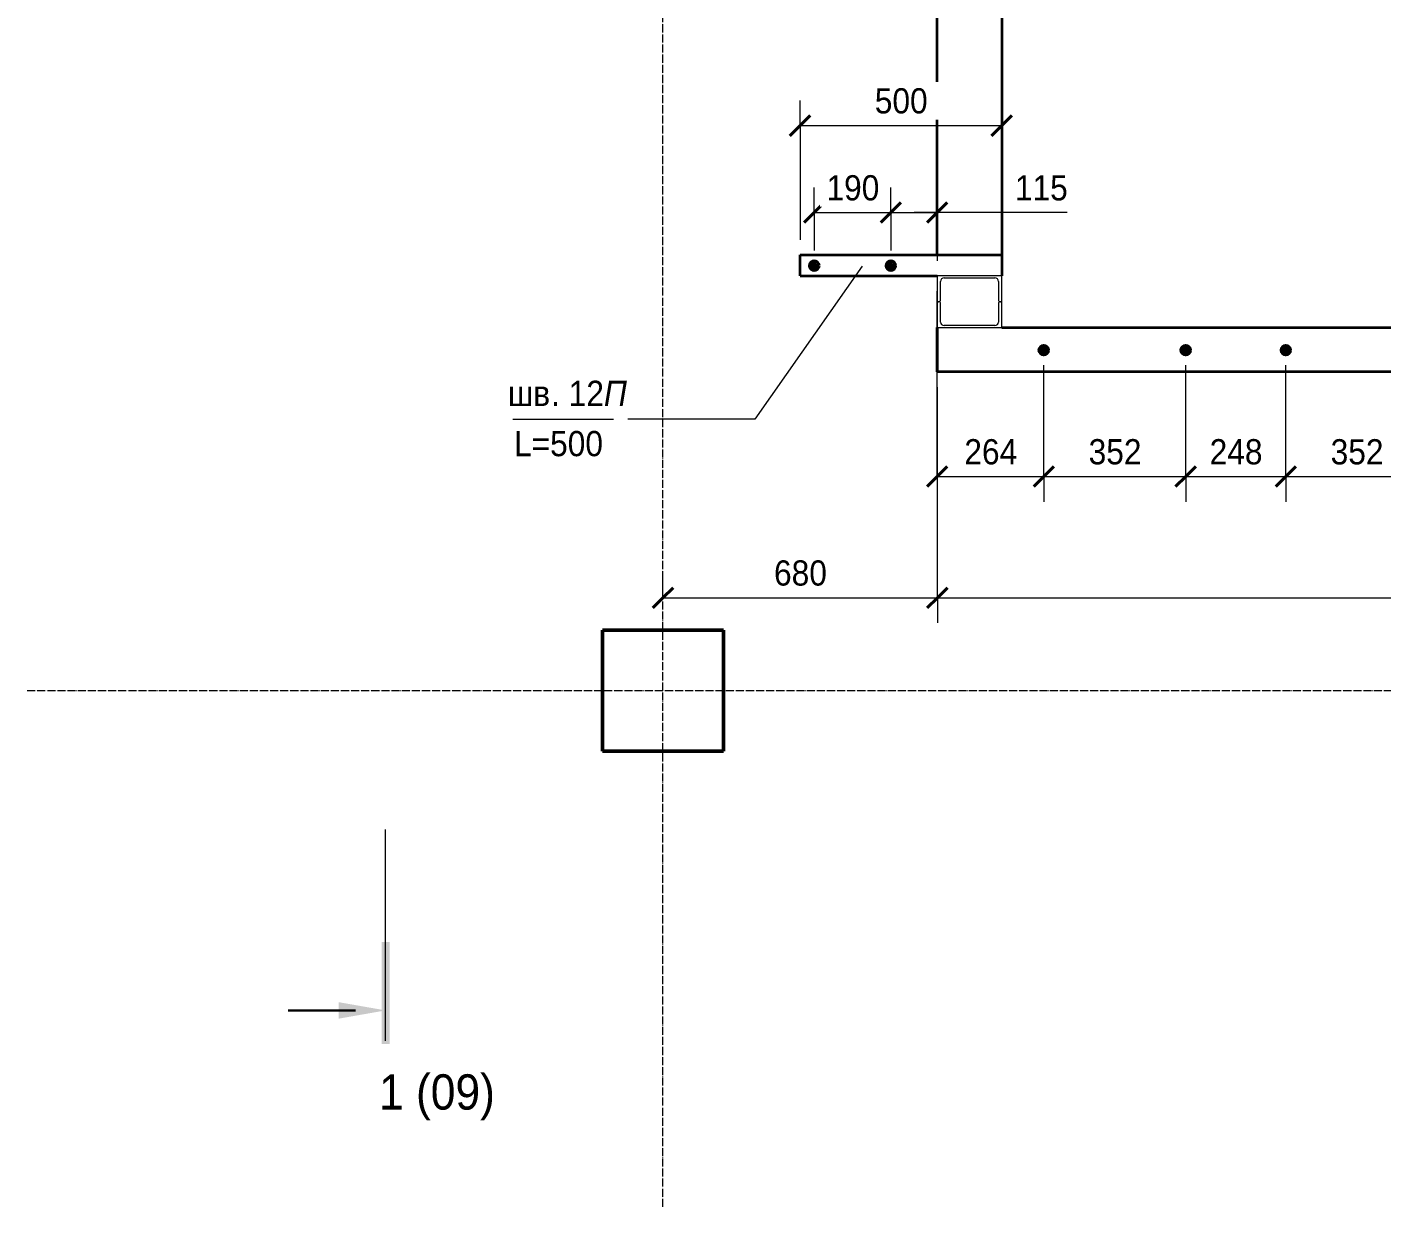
# Model space of a CAD drawing. Header units: millimetres. Extents: x -8063 to 75, y -7280 to 1547.
# Drawn here: x -7576 to -4218, y -7280 to -4355 of the extents above; entities that cross this region are included whole.
import ezdxf

# ---------------------------------------------------------------- set-up
doc = ezdxf.new("R2010")
doc.units = ezdxf.units.MM
doc.linetypes.add('ADSK_Линия сетки', pattern=[25, 20, -2.5, 0, -2.5])
for name, color, linetype, lineweight in [('A-ANNO-DIMS', 7, 'Continuous', 9), ('A-ANNO-DIMS-25', 7, 'Continuous', 9), ('A-COLS', 7, 'Continuous', 20), ('G-ANNO-SYMB', 7, 'Continuous', 9), ('S-BEAM', 7, 'Continuous', 35), ('S-BEAM-IDEN', 7, 'Continuous', 20), ('S-COLS', 7, 'Continuous', 20), ('S-GRID', 7, 'Continuous', 9)]:
    doc.layers.add(name, color=color, linetype=linetype, lineweight=lineweight)
doc.layers.add('A-DETL', color=7, linetype='Continuous', lineweight=5, true_color=0x00a600)
doc.styles.add('Arial_I_1', font='arial.ttf', dxfattribs={"width": 0.9, "height": 62.5})
doc.styles.add('Arial_I_3', font='arial.ttf', dxfattribs={"width": 0.9, "height": 87.5})
doc.dimstyles.new('2_5mm_GOST_Type_AU_BF0_9_K_ADSK_Диагональ_2_мм_1', dxfattribs={"dimscale": 304.8, "dimtxt": 63.766212, "dimasz": 0.164042, "dimexe": 0.205052, "dimexo": 0.123031, "dimgap": 0.04101, "dimtad": 1, "dimdec": 0, "dimzin": 0, "dimdsep": 46, "dimtxsty": 'Arial_I_1', "dimblk1": 'OBLIQUE', "dimblk2": 'OBLIQUE', "dimsah": 1, "dimcen": 0.09, "dimazin": 2, "dimtfac": 1, "dimtdec": 4, "dimtix": 1, "dimtmove": 0, "dimatfit": 3, "dimfxl": 1, "dimtvp": 1, "dimtfill": 1, "dimtolj": 1, "dimtzin": 0, "dimlwd": 20, "dimlwe": 20, "dimarcsym": 2})
doc.dimstyles.new('2_5mm_GOST_Type_AU_BF0_9_K_ADSK_Диагональ_2_мм_1_1', dxfattribs={"dimscale": 304.8, "dimtxt": 63.766212, "dimasz": 0.164042, "dimexe": 0.205052, "dimexo": 0.123031, "dimgap": 0.04101, "dimtad": 1, "dimdec": 0, "dimzin": 0, "dimdsep": 46, "dimtxsty": 'Arial_I_1', "dimblk1": 'OBLIQUE', "dimblk2": 'OBLIQUE', "dimsah": 1, "dimcen": 0.09, "dimazin": 2, "dimtfac": 1, "dimtdec": 4, "dimtix": 1, "dimtmove": 1, "dimatfit": 3, "dimfxl": 1, "dimtvp": 1, "dimtfill": 1, "dimtolj": 1, "dimtzin": 0, "dimlwd": 20, "dimlwe": 20, "dimarcsym": 2})

# ---------------------------------------------------------------- blocks, each defined once
blk = doc.blocks.new('Колонны 3 - Колонны 1-19509456-Конструкции металлические _ План')
at = {"layer": 'A-COLS', "lineweight": 50}
for p, q in [((356803.7, 79271.1), (356503.7, 79271.1)), ((356503.7, 79271.1), (356503.7, 78971.1)), ((356803.7, 78971.1), (356803.7, 79271.1)), ((356503.7, 78971.1), (356803.7, 78971.1))]:
    blk.add_line(p, q, dxfattribs=at)
blk = doc.blocks.new('ADSK_КолоннаНесущая_Швеллер_ПолкаПараллельная_ГОСТ 8240-97 - 16П-20458494-Конструкции металлические _ План')
at = {"layer": 'S-COLS'}
for p, q in [((44.3, 80), (-19.7, 80)), ((-19.7, 80), (-19.7, -80)), ((-6.2, 71.6), (39.3, 71.6)), ((44.3, 76.6), (44.3, 80)), ((-14.7, -63.1), (-14.7, 63.1)), ((-19.7, -80), (44.3, -80)), ((39.3, -71.6), (-6.2, -71.6)), ((44.3, -80), (44.3, -76.6))]:
    blk.add_line(p, q, dxfattribs=at)
for centre, radius, start, end in [((-6.2, 63.1), 8.5, 90, 180), ((39.3, 76.6), 5, 270, 360), ((-6.2, -63.1), 8.5, 180, 270), ((39.3, -76.6), 5, 360, 90)]:
    blk.add_arc(centre, radius, start, end, dxfattribs=at)
blk = doc.blocks.new('ADSK_КаркасНесущий_Швеллер_ПолкаПараллельная_ГОСТ 8240-97 - 16П-20457004-Конструкции металлические _ План')
at = {"layer": 'S-BEAM'}
for p, q in [((-5320.2, -4920), (-5320, -2780)), ((-5160, -3100), (-5160.2, -4920))]:
    blk.add_line(p, q, dxfattribs=at)
blk = doc.blocks.new('ADSK_КаркасНесущий_Уголок_ГОСТ 8509-93 - L 110x8-19512085-Конструкции металлические _ План')
at = {"layer": 'S-BEAM'}
blk.add_line((1260.2, -80), (1260.2, 30), dxfattribs=at)
blk = doc.blocks.new('ADSK_КаркасНесущий_Уголок_ГОСТ 8509-93 - L 110x8-19901464-Конструкции металлические _ План')
at = {"layer": 'S-BEAM'}
for p, q in [((-1419.8, 30), (-1419.8, -80)), ((1100.2, 30), (-1259.8, 30)), ((1260, -80), (1260, 30)), ((-1419.8, -80), (1260, -80))]:
    blk.add_line(p, q, dxfattribs=at)
blk = doc.blocks.new('ADSK_КаркасНесущий_Швеллер_ПолкаПараллельная_ГОСТ 8240-97 - 12П-20457005-Конструкции металлические _ План')
at = {"layer": 'S-BEAM'}
for p, q in [((-250, 16.6), (-250, -35.4)), ((-250, 16.6), (90, 16.6)), ((250, -35.4), (250, 16.6)), ((-250, -35.4), (250, -35.4))]:
    blk.add_line(p, q, dxfattribs=at)
blk = doc.blocks.new('DIMBLOCK5-Конструкции металлические _ План')
at = {"layer": 'A-ANNO-DIMS-25', "color": 150, "lineweight": 20, "true_color": 0x0080ff}
for p, q in [((-5660.2, -4599.4), (-5660.2, -4536.9)), ((-5160.2, -4599.4), (-5160.2, -4536.9)), ((-5660.2, -4599.4), (-5160.2, -4599.4)), ((-5660.2, -4599.4), (-5660.2, -4882.5)), ((-5160.2, -4599.4), (-5160.2, -4882.5))]:
    blk.add_line(p, q, dxfattribs=at)
at = {"layer": 'A-ANNO-DIMS-25', "color": 150, "lineweight": 40, "true_color": 0x0080ff}
for p, q in [((-5660.2, -4599.4), (-5685.2, -4624.4)), ((-5660.2, -4599.4), (-5635.2, -4574.4)), ((-5160.2, -4599.4), (-5185.2, -4624.4)), ((-5160.2, -4599.4), (-5135.2, -4574.4))]:
    blk.add_line(p, q, dxfattribs=at)
at = {"layer": 'A-ANNO-DIMS-25', "color": 0, "lineweight": 20, "insert": (-5474.9, -4506.7), "char_height": 62.5, "width": 155.393, "attachment_point": 1, "line_spacing_factor": 0.941778, "style": 'Arial_I_1', "bg_fill": 3, "box_fill_scale": 1.25, "bg_fill_color": 256, "bg_fill_true_color": 13158600, "bg_fill_transparency": 0}
blk.add_mtext('500', dxfattribs=at)
blk = doc.blocks.new('_Oblique')
at = {"color": 0, "linetype": 'ByBlock', "lineweight": -2}
blk.add_line((-0.5, -0.5), (0.5, 0.5), dxfattribs=at)
blk = doc.blocks.new('ADSK_Марка_КаркасНесущий - ADSK_Наименование профиля_ длина _полка 10 мм_-12680118-Конструкции металлические _ План')
at = {"layer": 'S-BEAM-IDEN'}
blk.add_line((-5, 0), (5, 0), dxfattribs=at)
blk = doc.blocks.new('Разрез - Номер вида и Номер листа спереди_3_5 мм-14071-Конструкции металлические _ План')
at = {"layer": 'G-ANNO-SYMB'}
for points in [[(9.8, 0.4), (9.8, -0.39), (-0.33, -0.39), (-0.33, 0.4)], [(2.18, -4.67), (3, 0), (3.82, -4.67)]]:
    blk.add_hatch(color=256, dxfattribs=at).paths.add_polyline_path(points)
at = {"layer": 'G-ANNO-SYMB', "lineweight": 30}
blk.add_line((3, -3), (3, -9.66), dxfattribs=at)
blk = doc.blocks.new('DIMBLOCK8-Конструкции металлические _ План')
at = {"layer": 'A-ANNO-DIMS-25', "color": 150, "lineweight": 20, "true_color": 0x0080ff}
for p, q in [((-5319.8, -5769.8), (-5319.8, -5247.5)), ((-6000, -5769.8), (-6000, -5707.3)), ((-6000, -5769.8), (-5319.8, -5769.8)), ((-6000, -5769.8), (-6000, -5771.9)), ((-5319.8, -5769.8), (-5319.8, -5832.3))]:
    blk.add_line(p, q, dxfattribs=at)
at = {"layer": 'A-ANNO-DIMS-25', "color": 150, "lineweight": 40, "true_color": 0x0080ff}
for p, q in [((-6000, -5769.8), (-6025, -5794.8)), ((-6000, -5769.8), (-5975, -5744.8)), ((-5319.8, -5769.8), (-5344.8, -5794.8)), ((-5319.8, -5769.8), (-5294.8, -5744.8))]:
    blk.add_line(p, q, dxfattribs=at)
at = {"layer": 'A-ANNO-DIMS-25', "color": 0, "lineweight": 20, "insert": (-5724.7, -5677.1), "char_height": 62.5, "width": 155.393, "attachment_point": 1, "line_spacing_factor": 0.941778, "style": 'Arial_I_1', "bg_fill": 3, "box_fill_scale": 1.25, "bg_fill_color": 256, "bg_fill_true_color": 13158600, "bg_fill_transparency": 0}
blk.add_mtext('680', dxfattribs=at)
blk = doc.blocks.new('DIMBLOCK9-Конструкции металлические _ План')
at = {"layer": 'A-ANNO-DIMS-25', "color": 150, "lineweight": 20, "true_color": 0x0080ff}
for p, q in [((-5319.8, -5769.8), (-5319.8, -5247.5)), ((-2640, -5769.8), (-2640, -5247.5)), ((-5319.8, -5769.8), (-2640, -5769.8)), ((-5319.8, -5769.8), (-5319.8, -5832.3)), ((-2640, -5769.8), (-2640, -5832.3))]:
    blk.add_line(p, q, dxfattribs=at)
at = {"layer": 'A-ANNO-DIMS-25', "color": 150, "lineweight": 40, "true_color": 0x0080ff}
for p, q in [((-5319.8, -5769.8), (-5344.8, -5794.8)), ((-5319.8, -5769.8), (-5294.8, -5744.8)), ((-2640, -5769.8), (-2665, -5794.8)), ((-2640, -5769.8), (-2615, -5744.8))]:
    blk.add_line(p, q, dxfattribs=at)
at = {"layer": 'A-ANNO-DIMS-25', "color": 0, "lineweight": 20, "insert": (-4066.2, -5677.1), "char_height": 62.5, "width": 207.191, "attachment_point": 1, "line_spacing_factor": 0.941778, "style": 'Arial_I_1', "bg_fill": 3, "box_fill_scale": 1.25, "bg_fill_color": 256, "bg_fill_true_color": 13158600, "bg_fill_transparency": 0}
blk.add_mtext('2680', dxfattribs=at)
blk = doc.blocks.new('DIMBLOCK12-Конструкции металлические _ План')
at = {"layer": 'A-ANNO-DIMS-25', "color": 150, "lineweight": 20, "true_color": 0x0080ff}
for p, q in [((-5625, -4814.9), (-5625, -4752.4)), ((-5435, -4814.9), (-5435, -4752.4)), ((-5625, -4814.9), (-5435, -4814.9)), ((-5625, -4814.9), (-5625, -4909.2)), ((-5435, -4814.9), (-5435, -4909.2))]:
    blk.add_line(p, q, dxfattribs=at)
at = {"layer": 'A-ANNO-DIMS-25', "color": 150, "lineweight": 40, "true_color": 0x0080ff}
for p, q in [((-5625, -4814.9), (-5600, -4789.9)), ((-5435, -4814.9), (-5410, -4789.9)), ((-5625, -4814.9), (-5650, -4839.9)), ((-5435, -4814.9), (-5460, -4839.9))]:
    blk.add_line(p, q, dxfattribs=at)
at = {"layer": 'A-ANNO-DIMS-25', "color": 0, "lineweight": 20, "insert": (-5594.7, -4722.3), "char_height": 62.5, "width": 155.393, "attachment_point": 1, "line_spacing_factor": 0.941778, "style": 'Arial_I_1', "bg_fill": 3, "box_fill_scale": 1.25, "bg_fill_color": 256, "bg_fill_true_color": 13158600, "bg_fill_transparency": 0}
blk.add_mtext('190', dxfattribs=at)
blk = doc.blocks.new('DIMBLOCK13-Конструкции металлические _ План')
at = {"layer": 'A-ANNO-DIMS-25', "color": 150, "lineweight": 20, "true_color": 0x0080ff}
for p, q in [((-5435, -4814.9), (-5435, -4752.4)), ((-5320.2, -4814.9), (-5320.2, -4752.4)), ((-5435, -4814.9), (-5320.2, -4814.9)), ((-5435, -4814.9), (-5435, -4909.2)), ((-5127.6, -4814.9), (-5377.6, -4814.9)), ((-5320.2, -4814.9), (-5320.2, -4934.5)), ((-4998.1, -4814.9), (-5127.6, -4814.9))]:
    blk.add_line(p, q, dxfattribs=at)
at = {"layer": 'A-ANNO-DIMS-25', "color": 150, "lineweight": 40, "true_color": 0x0080ff}
for p, q in [((-5435, -4814.9), (-5410, -4789.9)), ((-5320.2, -4814.9), (-5295.2, -4789.9)), ((-5435, -4814.9), (-5460, -4839.9)), ((-5320.2, -4814.9), (-5345.2, -4839.9))]:
    blk.add_line(p, q, dxfattribs=at)
at = {"layer": 'A-ANNO-DIMS-25', "color": 0, "lineweight": 20, "insert": (-5127.6, -4722.3), "char_height": 62.5, "width": 155.393, "attachment_point": 1, "line_spacing_factor": 0.941778, "style": 'Arial_I_1', "bg_fill": 3, "box_fill_scale": 1.25, "bg_fill_color": 256, "bg_fill_true_color": 13158600, "bg_fill_transparency": 0}
blk.add_mtext('115', dxfattribs=at)
blk = doc.blocks.new('DIMBLOCK14-Конструкции металлические _ План')
at = {"layer": 'A-ANNO-DIMS-25', "color": 150, "lineweight": 20, "true_color": 0x0080ff}
for p, q in [((-5320.2, -5469.2), (-5320.2, -5009.5)), ((-5056, -5469.3), (-5056, -5193.5)), ((-5320.2, -5469.2), (-5056, -5469.3)), ((-5320.2, -5469.2), (-5320.2, -5531.7)), ((-5056, -5469.3), (-5056, -5531.8))]:
    blk.add_line(p, q, dxfattribs=at)
at = {"layer": 'A-ANNO-DIMS-25', "color": 150, "lineweight": 40, "true_color": 0x0080ff}
for p, q in [((-5320.2, -5469.2), (-5345.2, -5494.2)), ((-5320.2, -5469.2), (-5295.2, -5444.2)), ((-5056, -5469.3), (-5081, -5494.3)), ((-5056, -5469.3), (-5031, -5444.3))]:
    blk.add_line(p, q, dxfattribs=at)
at = {"layer": 'A-ANNO-DIMS-25', "color": 0, "lineweight": 20, "insert": (-5252.9, -5376.6), "char_height": 62.5, "width": 155.393, "attachment_point": 1, "rotation": 359.9956, "line_spacing_factor": 0.941778, "style": 'Arial_I_1', "bg_fill": 3, "box_fill_scale": 1.25, "bg_fill_color": 256, "bg_fill_true_color": 13158600, "bg_fill_transparency": 0}
blk.add_mtext('264', dxfattribs=at)
blk = doc.blocks.new('DIMBLOCK15-Конструкции металлические _ План')
at = {"layer": 'A-ANNO-DIMS-25', "color": 150, "lineweight": 20, "true_color": 0x0080ff}
for p, q in [((-5056, -5469.3), (-5056, -5193.5)), ((-4704, -5469.3), (-4704, -5193.5)), ((-5056, -5469.3), (-4704, -5469.3)), ((-5056, -5469.3), (-5056, -5531.8)), ((-4704, -5469.3), (-4704, -5531.8))]:
    blk.add_line(p, q, dxfattribs=at)
at = {"layer": 'A-ANNO-DIMS-25', "color": 150, "lineweight": 40, "true_color": 0x0080ff}
for p, q in [((-5056, -5469.3), (-5081, -5494.3)), ((-5056, -5469.3), (-5031, -5444.3)), ((-4704, -5469.3), (-4729, -5494.3)), ((-4704, -5469.3), (-4679, -5444.3))]:
    blk.add_line(p, q, dxfattribs=at)
at = {"layer": 'A-ANNO-DIMS-25', "color": 0, "lineweight": 20, "insert": (-4944.8, -5376.6), "char_height": 62.5, "width": 155.393, "attachment_point": 1, "rotation": 359.9956, "line_spacing_factor": 0.941778, "style": 'Arial_I_1', "bg_fill": 3, "box_fill_scale": 1.25, "bg_fill_color": 256, "bg_fill_true_color": 13158600, "bg_fill_transparency": 0}
blk.add_mtext('352', dxfattribs=at)
blk = doc.blocks.new('DIMBLOCK16-Конструкции металлические _ План')
at = {"layer": 'A-ANNO-DIMS-25', "color": 150, "lineweight": 20, "true_color": 0x0080ff}
for p, q in [((-4704, -5469.3), (-4704, -5193.5)), ((-4456, -5469.3), (-4456, -5193.5)), ((-4704, -5469.3), (-4456, -5469.3)), ((-4704, -5469.3), (-4704, -5531.8)), ((-4456, -5469.3), (-4456, -5531.8))]:
    blk.add_line(p, q, dxfattribs=at)
at = {"layer": 'A-ANNO-DIMS-25', "color": 150, "lineweight": 40, "true_color": 0x0080ff}
for p, q in [((-4704, -5469.3), (-4729, -5494.3)), ((-4704, -5469.3), (-4679, -5444.3)), ((-4456, -5469.3), (-4481, -5494.3)), ((-4456, -5469.3), (-4431, -5444.3))]:
    blk.add_line(p, q, dxfattribs=at)
at = {"layer": 'A-ANNO-DIMS-25', "color": 0, "lineweight": 20, "insert": (-4644.8, -5376.6), "char_height": 62.5, "width": 155.393, "attachment_point": 1, "rotation": 359.9956, "line_spacing_factor": 0.941778, "style": 'Arial_I_1', "bg_fill": 3, "box_fill_scale": 1.25, "bg_fill_color": 256, "bg_fill_true_color": 13158600, "bg_fill_transparency": 0}
blk.add_mtext('248', dxfattribs=at)
blk = doc.blocks.new('DIMBLOCK17-Конструкции металлические _ План')
at = {"layer": 'A-ANNO-DIMS-25', "color": 150, "lineweight": 20, "true_color": 0x0080ff}
for p, q in [((-4456, -5469.3), (-4456, -5193.5)), ((-4104, -5469.3), (-4104, -5193.5)), ((-4456, -5469.3), (-4104, -5469.3)), ((-4456, -5469.3), (-4456, -5531.8)), ((-4104, -5469.3), (-4104, -5531.8))]:
    blk.add_line(p, q, dxfattribs=at)
at = {"layer": 'A-ANNO-DIMS-25', "color": 150, "lineweight": 40, "true_color": 0x0080ff}
for p, q in [((-4456, -5469.3), (-4481, -5494.3)), ((-4456, -5469.3), (-4431, -5444.3)), ((-4104, -5469.3), (-4129, -5494.3)), ((-4104, -5469.3), (-4079, -5444.3))]:
    blk.add_line(p, q, dxfattribs=at)
at = {"layer": 'A-ANNO-DIMS-25', "color": 0, "lineweight": 20, "insert": (-4344.8, -5376.7), "char_height": 62.5, "width": 155.393, "attachment_point": 1, "rotation": 359.9956, "line_spacing_factor": 0.941778, "style": 'Arial_I_1', "bg_fill": 3, "box_fill_scale": 1.25, "bg_fill_color": 256, "bg_fill_true_color": 13158600, "bg_fill_transparency": 0}
blk.add_mtext('352', dxfattribs=at)

msp = doc.modelspace()

# ---------------------------------------------------------------- linework, layer by layer
at = {"layer": 'A-DETL', "color": 7, "lineweight": 50}
for p, q in [((-5625, -4959.2), (-5625, -4934.2)), ((-5435, -4959.2), (-5435, -4934.2)), ((-5612.5, -4946.7), (-5637.5, -4946.7)), ((-5422.5, -4946.7), (-5447.5, -4946.7)), ((-5043.5, -5156), (-5068.5, -5156)), ((-5056, -5143.5), (-5056, -5168.5)), ((-4691.5, -5156), (-4716.5, -5156)), ((-4704, -5143.5), (-4704, -5168.5)), ((-4443.5, -5156), (-4468.5, -5156)), ((-4456, -5143.5), (-4456, -5168.5))]:
    msp.add_line(p, q, dxfattribs=at)
for centre in [(-5625, -4946.7), (-5435, -4946.7), (-5056, -5156), (-4704, -5156), (-4456, -5156)]:
    msp.add_circle(centre, 11, dxfattribs=at)
at = {"layer": 'G-ANNO-SYMB', "lineweight": 20}
msp.add_line((-6687.5, -6867.7), (-6687.5, -6344.5), dxfattribs=at)
at = {"layer": 'S-BEAM-IDEN'}
for p, q in [((-5505.8, -4948.1), (-5772.6, -5326.8)), ((-5772.6, -5326.8), (-6086.7, -5326.8))]:
    msp.add_line(p, q, dxfattribs=at)
at = {"layer": 'S-GRID', "color": 1, "linetype": 'ADSK_Линия сетки', "true_color": 0xff0000}
for p, q in [((-6000, -7279.8), (-6000, 1291.7)), ((-7576.4, -6000), (-180.2, -6000))]:
    msp.add_line(p, q, dxfattribs=at)

# ---------------------------------------------------------------- block references
at = {"layer": 'A-COLS', "lineweight": 35}
msp.add_blockref('Колонны 3 - Колонны 1-19509456-Конструкции металлические _ План', (-362653.7, -85121.1), dxfattribs=at)
at = {"layer": 'G-ANNO-SYMB', "lineweight": 50, "extrusion": (0, 0, -1), "xscale": 24.99999999999999, "yscale": 24.99999999999999, "zscale": 24.99999999999999, "rotation": 90.0000000000001}
msp.add_blockref('Разрез - Номер вида и Номер листа спереди_3_5 мм-14071-Конструкции металлические _ План', (6687.5, -6867.7), dxfattribs=at)
at = {"layer": 'S-BEAM'}
msp.add_blockref('ADSK_КаркасНесущий_Швеллер_ПолкаПараллельная_ГОСТ 8240-97 - 16П-20457004-Конструкции металлические _ План', (0, 0), dxfattribs=at)
at = {"layer": 'S-BEAM', "extrusion": (0, 0, -1), "rotation": 180}
msp.add_blockref('ADSK_КаркасНесущий_Швеллер_ПолкаПараллельная_ГОСТ 8240-97 - 12П-20457005-Конструкции металлические _ План', (5410.2, -4955.4), dxfattribs=at)
at = {"layer": 'S-BEAM', "extrusion": (0, 0, -1)}
for name in ['ADSK_КаркасНесущий_Уголок_ГОСТ 8509-93 - L 110x8-19512085-Конструкции металлические _ План', 'ADSK_КаркасНесущий_Уголок_ГОСТ 8509-93 - L 110x8-19901464-Конструкции металлические _ План']:
    msp.add_blockref(name, (4059.8, -5130), dxfattribs=at)
at = {"layer": 'S-BEAM-IDEN', "xscale": 24.99999999999999, "yscale": 24.99999999999999, "zscale": 24.99999999999999}
msp.add_blockref('ADSK_Марка_КаркасНесущий - ADSK_Наименование профиля_ длина _полка 10 мм_-12680118-Конструкции металлические _ План', (-6247.5, -5326.8), dxfattribs=at)
at = {"layer": 'S-COLS'}
for p, rotation in [((-5240.2, -4991.7), 269.9999999999997), ((-5240, -5080.3), 89.99999999999955)]:
    msp.add_blockref('ADSK_КолоннаНесущая_Швеллер_ПолкаПараллельная_ГОСТ 8240-97 - 16П-20458494-Конструкции металлические _ План', p, dxfattribs=dict(at, rotation=rotation))

# ---------------------------------------------------------------- texts
at = {"layer": 'G-ANNO-SYMB', "insert": (-6704, -6951.1), "char_height": 87.5, "width": 355.348, "attachment_point": 1, "style": 'Arial_I_3', "bg_fill": 3, "box_fill_scale": 1.25, "bg_fill_color": 256, "bg_fill_true_color": 13158600, "bg_fill_transparency": 0}
msp.add_mtext('1 (09)', dxfattribs=at)
at = {"layer": 'S-BEAM-IDEN', "lineweight": 9, "char_height": 62.5, "attachment_point": 1, "style": 'Arial_I_1'}
for s, insert, width in [('\\fArial|b0|i1|c204|p34|;\\W.9; ', (-6406.8, -5231.8), 27.057), ('\\fArial|b0|i1|c204|p34|;\\W.9; ', (-6406.8, -5231.8), 27.057), ('. 12', (-6277.3, -5231.8), 158.734), ('. 12', (-6277.3, -5231.8), 158.734), ('\\fArial|b0|i1|c204|p34|;\\W.9;П', (-6146.4, -5231.8), 68.544), ('\\fArial|b0|i1|c204|p34|;\\W.9;П', (-6146.4, -5231.8), 68.544), ('шв', (-6384.5, -5231.8), 129.873), ('шв', (-6384.5, -5231.8), 129.873), ('L=500', (-6369.4, -5356.4), 265.158)]:
    msp.add_mtext(s, dxfattribs=dict(at, insert=insert, width=width))

# ---------------------------------------------------------------- next in the draw order: dimensions: what is measured, and where the dimension line sits
at = {"layer": 'A-ANNO-DIMS', "color": 150, "lineweight": 20, "true_color": 0x0080ff}
for base, p1, p2, override, picture, middle in [((-5160.2, -4599.4), (-5660.2, -4920), (-5160.2, -4920), {"dimpost": '<>', "dimfxl": 499.998502}, 'DIMBLOCK5-Конструкции металлические _ План', (-5410.2, -4555)), ((-5319.8, -5769.8), (-6000, -5734.4), (-5319.8, -5210), {"dimpost": '<>', "dimfxl": 858.85197}, 'DIMBLOCK8-Конструкции металлические _ План', (-5659.9, -5725.3))]:
    dim = msp.add_linear_dim(base=base, p1=p1, p2=p2, dimstyle='2_5mm_GOST_Type_AU_BF0_9_K_ADSK_Диагональ_2_мм_1', override=override, dxfattribs=at)
    dim.commit()
    dim.dimension.update_dxf_attribs({"geometry": picture, "text_midpoint": middle})

# ---------------------------------------------------------------- next in the draw order: dimensions: what is measured, and where the dimension line sits
for base, p1, p2, override, picture, middle in [((-5435, -4814.9), (-5625, -4946.7), (-5435, -4946.7), {"dimpost": '<>', "dimfxl": 190}, 'DIMBLOCK12-Конструкции металлические _ План', (-5530, -4770.5)), ((-2640, -5769.8), (-5319.8, -5210), (-2640, -5210), {"dimpost": '<>', "dimfxl": 2679.82644}, 'DIMBLOCK9-Конструкции металлические _ План', (-3979.9, -5725.3))]:
    dim = msp.add_linear_dim(base=base, p1=p1, p2=p2, dimstyle='2_5mm_GOST_Type_AU_BF0_9_K_ADSK_Диагональ_2_мм_1', override=override, dxfattribs=at)
    dim.commit()
    dim.dimension.update_dxf_attribs({"geometry": picture, "text_midpoint": middle})

# ---------------------------------------------------------------- next in the draw order: dimensions: what is measured, and where the dimension line sits
dim = msp.add_linear_dim(base=(-5320.2, -4814.9), p1=(-5435, -4946.7), p2=(-5320.2, -4972), dimstyle='2_5mm_GOST_Type_AU_BF0_9_K_ADSK_Диагональ_2_мм_1_1', override={"dimpost": '<>', "dimfxl": 117.590836}, dxfattribs=at)
dim.commit()
dim.dimension.update_dxf_attribs({"geometry": 'DIMBLOCK13-Конструкции металлические _ План', "text_midpoint": (-5049.9, -4764), "dimtype": 160})

# ---------------------------------------------------------------- next in the draw order: dimensions: what is measured, and where the dimension line sits
dim = msp.add_linear_dim(base=(-5056, -5469.3), p1=(-5320.2, -4972), p2=(-5056, -5156), angle=359.9956, dimstyle='2_5mm_GOST_Type_AU_BF0_9_K_ADSK_Диагональ_2_мм_1', override={"dimpost": '<>', "dimfxl": 321.927042}, dxfattribs=at)
dim.commit()
dim.dimension.update_dxf_attribs({"geometry": 'DIMBLOCK14-Конструкции металлические _ План', "text_midpoint": (-5188.1, -5424.8)})

# ---------------------------------------------------------------- next in the draw order: dimensions: what is measured, and where the dimension line sits
dim = msp.add_linear_dim(base=(-4704, -5469.3), p1=(-5056, -5156), p2=(-4704, -5156), angle=359.9956, dimstyle='2_5mm_GOST_Type_AU_BF0_9_K_ADSK_Диагональ_2_мм_1', override={"dimpost": '<>', "dimfxl": 352}, dxfattribs=at)
dim.commit()
dim.dimension.update_dxf_attribs({"geometry": 'DIMBLOCK15-Конструкции металлические _ План', "text_midpoint": (-4880, -5424.9)})

# ---------------------------------------------------------------- next in the draw order: dimensions: what is measured, and where the dimension line sits
dim = msp.add_linear_dim(base=(-4456, -5469.3), p1=(-4704, -5156), p2=(-4456, -5156), angle=359.9956, dimstyle='2_5mm_GOST_Type_AU_BF0_9_K_ADSK_Диагональ_2_мм_1', override={"dimpost": '<>', "dimfxl": 248}, dxfattribs=at)
dim.commit()
dim.dimension.update_dxf_attribs({"geometry": 'DIMBLOCK16-Конструкции металлические _ План', "text_midpoint": (-4580, -5424.9)})

# ---------------------------------------------------------------- next in the draw order: dimensions: what is measured, and where the dimension line sits
dim = msp.add_linear_dim(base=(-4104, -5469.3), p1=(-4456, -5156), p2=(-4104, -5156), angle=359.9956, dimstyle='2_5mm_GOST_Type_AU_BF0_9_K_ADSK_Диагональ_2_мм_1', override={"dimpost": '<>', "dimfxl": 352}, dxfattribs=at)
dim.commit()
dim.dimension.update_dxf_attribs({"geometry": 'DIMBLOCK17-Конструкции металлические _ План', "text_midpoint": (-4280, -5424.9)})

doc.saveas('drawing.dxf')
